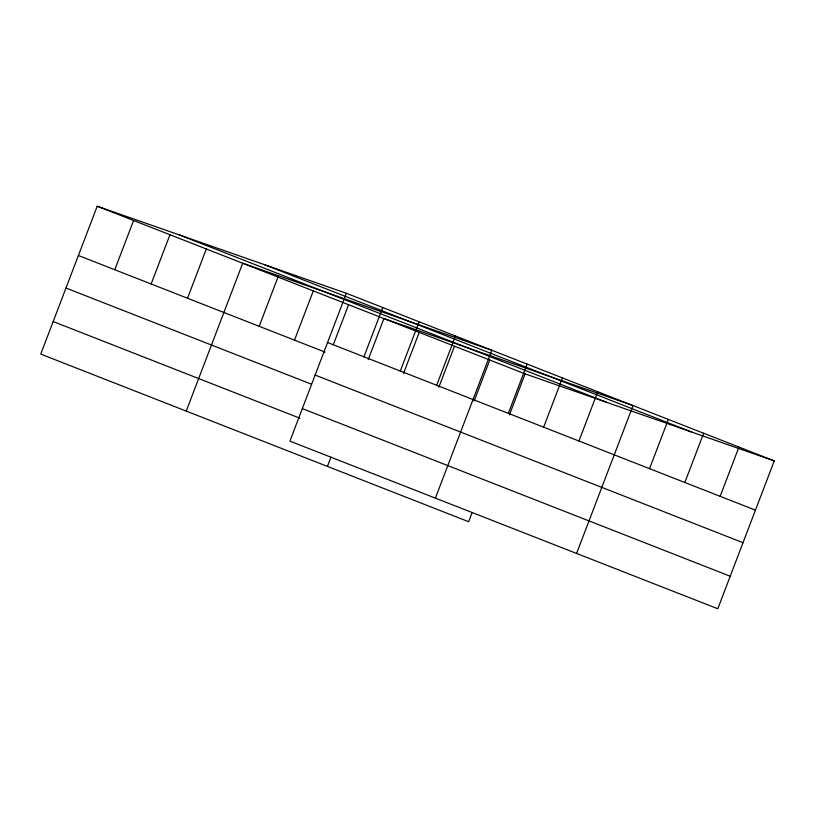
<?xml version="1.0" encoding="UTF-8"?>
<svg xmlns="http://www.w3.org/2000/svg" width="815" height="815" viewBox="0 0 815 815"><rect width="100%" height="100%" fill="white"/><g stroke="black" fill="none" stroke-linecap="round" stroke-linejoin="round"><path stroke-width="1.22" d="M346.365 293.278L289.906 441.139L717.791 608.764L774.25 460.903L346.365 293.278L97.209 206.236L40.75 354.097L468.635 521.722L472.18 512.421M114.772 269.734L133.579 220.488M151.142 283.987L169.958 234.73M187.511 298.239L206.327 248.983M186.228 411.096L242.697 263.225L491.842 350.267L435.383 498.128M259.19 326.316L277.997 277.059M294.49 340.14L313.296 290.884M333.366 344.592L348.596 304.718M363.928 356.776L382.734 307.53M327.436 466.404L330.982 457.113M368.227 359.588L383.896 318.543L633.051 405.585L576.582 553.446M400.297 371.029L419.104 321.772M403.527 373.423L419.195 332.377M436.667 385.271L455.473 336.024M438.827 387.247L454.495 346.202M474.126 401.072L489.795 360.026M508.336 413.348L527.142 364.101M509.426 414.906L525.094 373.861L774.25 460.903M543.636 427.182L562.452 377.926M578.935 441.007L597.752 391.76M649.545 468.666L668.351 419.409M684.845 482.5L703.651 433.244M720.144 496.325L738.95 447.068M264.142 264.549L692.027 432.174M179.432 234.964L607.318 402.579M97.209 206.236L525.094 373.861M327.559 342.534L755.444 510.149M78.403 255.492L325.083 352.121M315.13 375.073L743.015 542.698M65.974 288.031L311.473 384.201M302.324 408.6L730.209 576.225M53.179 321.558L299.849 418.197"/></g></svg>
